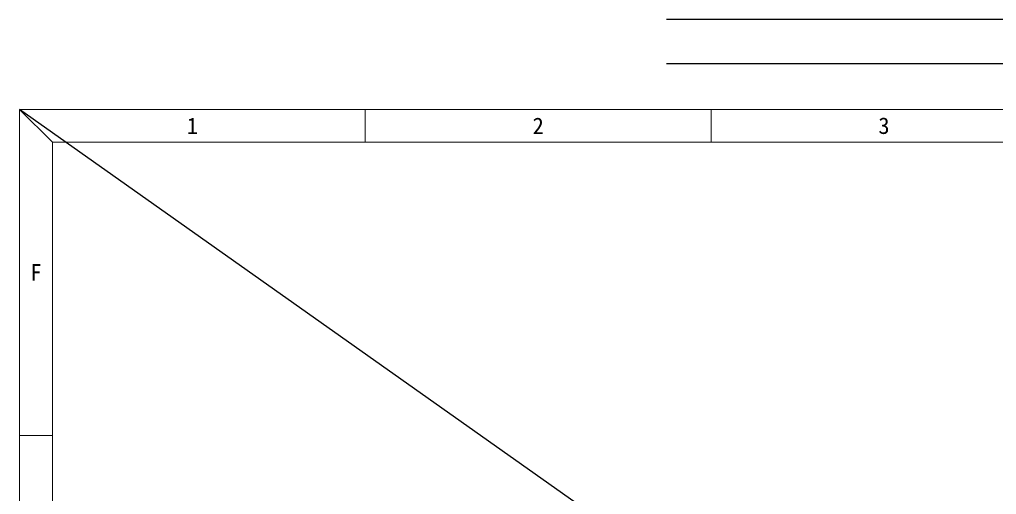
# Model space of a CAD drawing. Header units: millimetres. Extents: x -1913 to 1072, y -448 to 307.
# Drawn here: x 688.2 to 753, y -146.8 to -115.4 of the extents above; entities that cross this region are included whole.
import ezdxf
from ezdxf.enums import TextEntityAlignment as Align

# ---------------------------------------------------------------- set-up
doc = ezdxf.new("R2010")
doc.units = ezdxf.units.MM
doc.header["$LTSCALE"] = 2
doc.layers.get('0').update_dxf_attribs({"linetype": 'CONTINUOUS'})
doc.layers.add('FPC', color=2, linetype='CONTINUOUS')
doc.layers.add('SENSOR', color=2, linetype='CONTINUOUS')
doc.styles.get("Standard").update_dxf_attribs({"font": 'txt', "width": 0.7})

msp = doc.modelspace()

# ---------------------------------------------------------------- linework, layer by layer
msp.add_line((784.147, -118.299), (731.095, -118.299))
at = {"lineweight": 9}
for p, q in [((688.207, -121.317), (690.391, -123.5)), ((711.131, -123.5), (711.131, -121.317)), ((734.054, -123.5), (734.054, -121.317)), ((690.391, -142.931), (688.207, -142.931))]:
    msp.add_line(p, q, dxfattribs=at)
for points in [[(688.207, -121.317), (871.595, -121.317), (871.595, -250.998), (688.207, -250.998)], [(690.391, -123.5), (869.412, -123.5), (869.412, -248.815), (690.391, -248.815)]]:
    msp.add_lwpolyline(points, close=True, dxfattribs=at)
at = {"layer": 'FPC'}
msp.add_line((829.536, -115.364), (731.095, -115.364), dxfattribs=at)
at = {"layer": 'SENSOR', "color": 1}
msp.add_line((871.595, -250.998), (688.207, -121.317), dxfattribs=at)

# ---------------------------------------------------------------- texts
at = {"lineweight": 9, "flags": 2}
for tag, text, p in [('1', '1', (699.669, -122.409)), ('2', '2', (722.593, -122.409)), ('3', '3', (745.516, -122.409)), ('F', '7', (689.299, -132.124))]:
    msp.add_attdef(tag, text=text, height=1.092, dxfattribs=at).set_placement(p, align=Align.MIDDLE)

doc.saveas('drawing.dxf')
